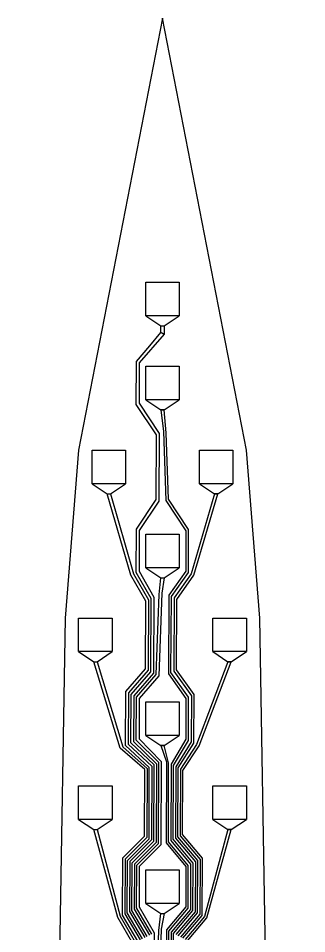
# Model space of a CAD drawing. Header units: inches. Extents: x 115980 to 170179, y 57000 to 74333.
# Drawn here: x 146915.3 to 147001.3, y 70887.4 to 71160 of the extents above; entities that cross this region are included whole.
import ezdxf

# ---------------------------------------------------------------- set-up
doc = ezdxf.new("R2010")
doc.units = ezdxf.units.IN
doc.header["$MEASUREMENT"] = 0
for name, color, linetype in [('metal', 221, 'Continuous'), ('nitride window', 40, 'Continuous'), ('profile', 140, 'Continuous')]:
    doc.layers.add(name, color=color, linetype=linetype)

msp = doc.modelspace()

# ---------------------------------------------------------------- linework, layer by layer
at = {"layer": 'metal'}
for points in [[(146953.29, 71081.42), (146963.29, 71081.42), (146963.29, 71071.42), (146953.29, 71071.42)], [(146963.29, 71071.42), (146953.29, 71071.42), (146957.79, 71068.42), (146958.79, 71068.42), (146963.29, 71071.42)], [(146957.79, 71068.42), (146958.79, 71068.42), (146958.79, 71065.92), (146957.79, 71066.42)], [(146953.29, 71056.42), (146963.29, 71056.42), (146963.29, 71046.42), (146953.29, 71046.42)], [(146963.29, 71046.42), (146953.29, 71046.42), (146957.79, 71043.42), (146958.79, 71043.42), (146963.29, 71046.42)], [(146937.29, 71031.42), (146947.29, 71031.42), (146947.29, 71021.42), (146937.29, 71021.42)], [(146969.29, 71031.42), (146979.29, 71031.42), (146979.29, 71021.42), (146969.29, 71021.42)], [(146947.29, 71021.42), (146937.29, 71021.42), (146941.79, 71018.42), (146942.79, 71018.42), (146947.29, 71021.42)], [(146979.29, 71021.42), (146969.29, 71021.42), (146973.79, 71018.42), (146974.79, 71018.42), (146979.29, 71021.42)], [(146953.29, 71006.42), (146963.29, 71006.42), (146963.29, 70996.42), (146953.29, 70996.42)], [(146963.29, 70996.42), (146953.29, 70996.42), (146957.79, 70993.42), (146958.79, 70993.42), (146963.29, 70996.42)], [(146933.29, 70981.42), (146943.29, 70981.42), (146943.29, 70971.42), (146933.29, 70971.42)], [(146973.29, 70981.42), (146983.29, 70981.42), (146983.29, 70971.42), (146973.29, 70971.42)], [(146943.29, 70971.42), (146933.29, 70971.42), (146937.79, 70968.42), (146938.79, 70968.42), (146943.29, 70971.42)], [(146983.29, 70971.42), (146973.29, 70971.42), (146977.79, 70968.42), (146978.79, 70968.42), (146983.29, 70971.42)], [(146953.29, 70956.42), (146963.29, 70956.42), (146963.29, 70946.42), (146953.29, 70946.42)], [(146963.29, 70946.42), (146953.29, 70946.42), (146957.79, 70943.42), (146958.79, 70943.42), (146963.29, 70946.42)], [(146933.29, 70931.42), (146943.29, 70931.42), (146943.29, 70921.42), (146933.29, 70921.42)], [(146973.29, 70931.42), (146983.29, 70931.42), (146983.29, 70921.42), (146973.29, 70921.42)], [(146943.29, 70921.42), (146933.29, 70921.42), (146937.79, 70918.42), (146938.79, 70918.42), (146943.29, 70921.42)], [(146983.29, 70921.42), (146973.29, 70921.42), (146977.79, 70918.42), (146978.79, 70918.42), (146983.29, 70921.42)], [(146953.29, 70906.42), (146963.29, 70906.42), (146963.29, 70896.42), (146953.29, 70896.42)], [(146963.29, 70896.42), (146953.29, 70896.42), (146957.79, 70893.42), (146958.79, 70893.42), (146963.29, 70896.42)]]:
    msp.add_lwpolyline(points, close=True, dxfattribs=at)
for points in [[(146953.69, 70886.62), (146949.19, 70894.37), (146949.22, 70908.53), (146955.7, 70914.98), (146955.79, 70937.67), (146948.89, 70944.22), (146948.93, 70958.69), (146954.8, 70965.44), (146954.89, 70987.22), (146950.49, 70995.02), (146950.51, 71007.86), (146956.42, 71016.68), (146956.49, 71036.02), (146950.49, 71045.02), (146950.51, 71057.86), (146954.54, 71062.51), (146957.79, 71066.42), (146958.79, 71065.92), (146951.31, 71057.45), (146951.29, 71045.42), (146957.29, 71036.42), (146957.22, 71016.27), (146951.31, 71007.45), (146951.29, 70995.42), (146955.69, 70987.62), (146955.6, 70965.03), (146949.72, 70958.27), (146949.69, 70944.62), (146956.49, 70938.02), (146956.39, 70914.62), (146949.92, 70908.17), (146949.89, 70894.72), (146954.39, 70886.97)], [(146961.49, 70865.52), (146961.58, 70887.5), (146967.36, 70894.31), (146967.39, 70908.47), (146961.49, 70915.52), (146961.58, 70937.5), (146966.07, 70944.98), (146966.09, 70957.82), (146960.78, 70965.22), (146960.99, 70987.81), (146966.07, 70994.98), (146966.09, 71007.82), (146960.09, 71016.82), (146959.37, 71036.57), (146958.79, 71043.42), (146958.79, 71043.42), (146957.79, 71043.42), (146958.58, 71036.98), (146959.29, 71016.42), (146965.29, 71007.42), (146965.28, 70995.39), (146960.19, 70988.22), (146960.09, 70964.82), (146965.29, 70957.42), (146965.28, 70945.39), (146960.89, 70937.86), (146960.79, 70915.17), (146966.69, 70908.12), (146966.67, 70894.67), (146960.89, 70887.86), (146960.79, 70865.17)], [(146952.29, 70885.92), (146947.79, 70893.67), (146947.84, 70909.25), (146954.31, 70915.7), (146954.31, 70936.93), (146947.29, 70943.42), (146947.34, 70959.51), (146953.22, 70966.27), (146953.29, 70986.42), (146948.89, 70994.22), (146941.79, 71018.42), (146941.79, 71018.42), (146942.79, 71018.42), (146949.69, 70994.62), (146954.09, 70986.82), (146954.01, 70965.86), (146948.13, 70959.1), (146948.09, 70943.82), (146955.09, 70937.32), (146955, 70915.34), (146948.53, 70908.89), (146948.49, 70894.02), (146952.99, 70886.27)], [(146962.97, 70886.78), (146968.75, 70893.59), (146968.79, 70909.17), (146962.89, 70916.22), (146962.97, 70936.78), (146967.66, 70944.15), (146967.69, 70958.62), (146962.49, 70966.02), (146962.58, 70986.98), (146967.66, 70994.15), (146974.79, 71018.42), (146974.79, 71018.42), (146973.79, 71018.42), (146966.86, 70994.56), (146961.78, 70987.39), (146961.69, 70965.62), (146966.89, 70958.22), (146966.86, 70944.56), (146962.28, 70937.14), (146962.19, 70915.87), (146968.09, 70908.82), (146968.06, 70893.95), (146962.28, 70887.14)], [(146955.09, 70887.32), (146950.59, 70895.07), (146950.61, 70907.81), (146957.09, 70914.26), (146957.19, 70938.37), (146950.49, 70945.02), (146950.51, 70957.86), (146956.39, 70964.62), (146957.29, 70988.42), (146957.79, 70993.42), (146957.79, 70993.42), (146958.79, 70993.42), (146958.09, 70988.82), (146957.18, 70964.21), (146951.31, 70957.45), (146951.31, 70945.43), (146957.89, 70938.72), (146957.78, 70913.9), (146951.31, 70907.45), (146951.29, 70895.42), (146955.79, 70887.67), (146955.7, 70864.98)], [(146950.89, 70885.22), (146946.39, 70892.97), (146946.45, 70909.97), (146952.92, 70916.42), (146952.99, 70936.27), (146945.69, 70942.62), (146937.79, 70968.42), (146937.79, 70968.42), (146938.79, 70968.42), (146946.49, 70943.02), (146953.69, 70936.62), (146953.61, 70916.06), (146947.14, 70909.61), (146947.09, 70893.32), (146951.59, 70885.57)], [(146964.36, 70886.05), (146970.14, 70892.86), (146970.19, 70909.87), (146964.29, 70916.92), (146964.36, 70936.05), (146969.25, 70943.33), (146978.79, 70968.42), (146978.79, 70968.42), (146977.79, 70968.42), (146968.45, 70943.74), (146963.67, 70936.42), (146963.59, 70916.57), (146969.49, 70909.52), (146969.44, 70893.23), (146963.67, 70886.42)], [(146960.09, 70864.82), (146960.19, 70888.22), (146965.97, 70895.03), (146965.99, 70907.77), (146960.09, 70914.82), (146960.09, 70938.27), (146958.79, 70943.42), (146958.79, 70943.42), (146957.79, 70943.42), (146959.5, 70938.58), (146959.39, 70914.47), (146965.29, 70907.42), (146965.28, 70895.39), (146959.5, 70888.58), (146959.39, 70864.47)], [(146949.49, 70884.52), (146944.99, 70892.27), (146937.79, 70918.42), (146937.79, 70918.42), (146938.79, 70918.42), (146945.69, 70892.62), (146950.19, 70884.87)], [(146965.75, 70885.33), (146971.53, 70892.14), (146978.79, 70918.42), (146978.79, 70918.42), (146977.79, 70918.42), (146970.83, 70892.5), (146965.06, 70885.69)], [(146956.39, 70864.62), (146957.19, 70888.37), (146957.79, 70893.42), (146957.79, 70893.42), (146958.79, 70893.42), (146957.89, 70888.72), (146957.09, 70864.26)]]:
    msp.add_lwpolyline(points, dxfattribs=at)
at = {"layer": 'nitride window'}
for points in [[(146953.29, 71081.42), (146963.29, 71081.42), (146963.29, 71071.42), (146953.29, 71071.42)], [(146953.29, 71056.42), (146963.29, 71056.42), (146963.29, 71046.42), (146953.29, 71046.42)], [(146937.29, 71031.42), (146947.29, 71031.42), (146947.29, 71021.42), (146937.29, 71021.42)], [(146969.29, 71031.42), (146979.29, 71031.42), (146979.29, 71021.42), (146969.29, 71021.42)], [(146953.29, 71006.42), (146963.29, 71006.42), (146963.29, 70996.42), (146953.29, 70996.42)], [(146933.29, 70981.42), (146943.29, 70981.42), (146943.29, 70971.42), (146933.29, 70971.42)], [(146973.29, 70981.42), (146983.29, 70981.42), (146983.29, 70971.42), (146973.29, 70971.42)], [(146953.29, 70956.42), (146963.29, 70956.42), (146963.29, 70946.42), (146953.29, 70946.42)], [(146933.29, 70931.42), (146943.29, 70931.42), (146943.29, 70921.42), (146933.29, 70921.42)], [(146973.29, 70931.42), (146983.29, 70931.42), (146983.29, 70921.42), (146973.29, 70921.42)], [(146953.29, 70906.42), (146963.29, 70906.42), (146963.29, 70896.42), (146953.29, 70896.42)]]:
    msp.add_lwpolyline(points, close=True, dxfattribs=at)
at = {"layer": 'profile'}
msp.add_lwpolyline([(146958.29, 71160.02), (146933.29, 71031.42), (146929.29, 70981.42), (146915.29, 70141.42), (146915.79, 67451.35), (147000.79, 67451.35), (147001.29, 70141.42), (146987.29, 70981.42), (146983.29, 71031.42)], close=True, dxfattribs=at)

doc.saveas('drawing.dxf')
